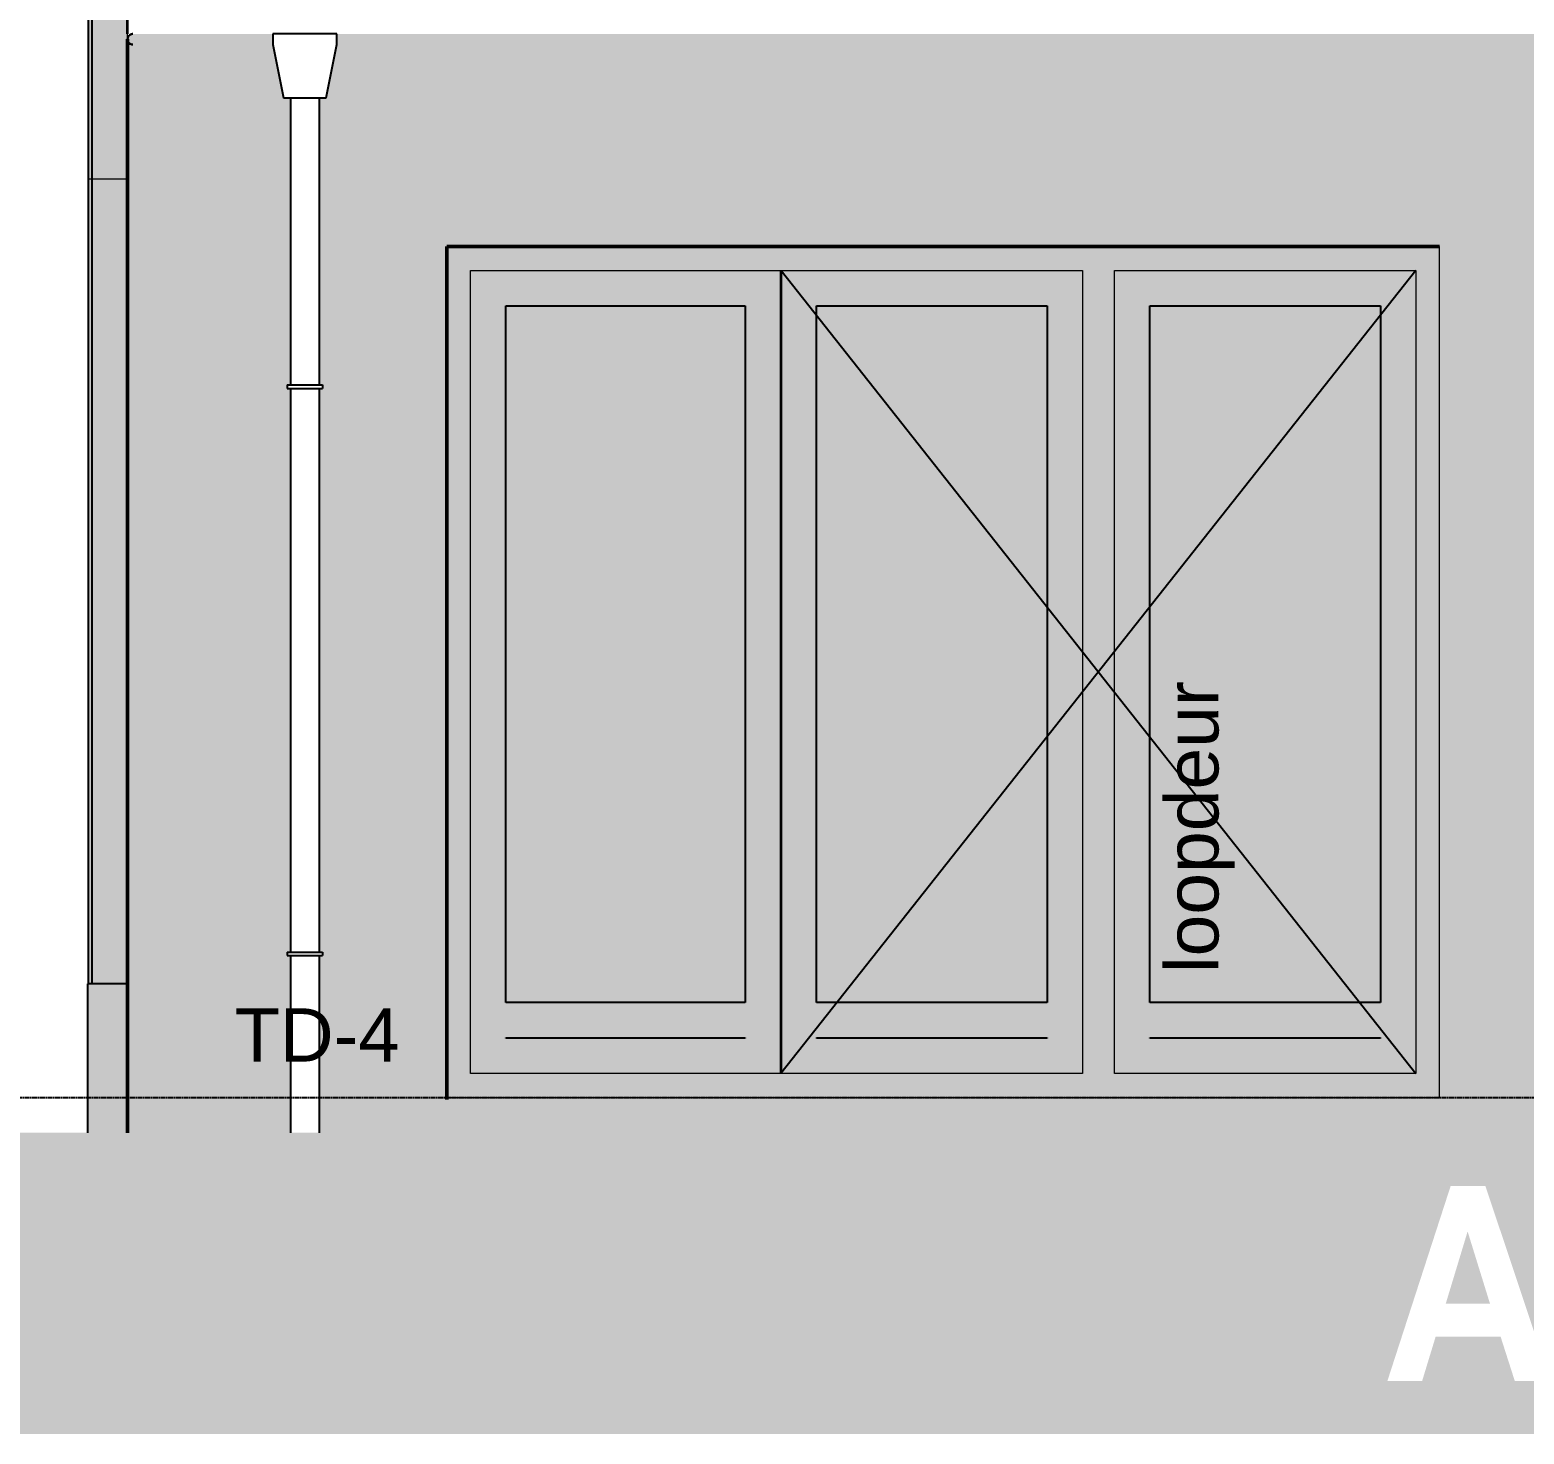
# Model space of a CAD drawing. Header units: millimetres. Extents: x -245 to 49755, y -245 to 41806.
# Drawn here: x 26221 to 28328, y 29037 to 31018 of the extents above; entities that cross this region are included whole.
import ezdxf

# ---------------------------------------------------------------- set-up
doc = ezdxf.new("R2010")
doc.units = ezdxf.units.MM
doc.linetypes.add('PUNKT2_S9', pattern=[1, 0, -1])
doc.linetypes.add('VERDECKT2_S2', pattern=[2.7, 2, -0.7])
doc.layers.add('Standard', color=7, linetype='Continuous', lineweight=25)
doc.styles.add('ARIAL', font='arial.ttf')

msp = doc.modelspace()

# ---------------------------------------------------------------- hatches: boundary and pattern name
at = {"layer": 'Standard', "linetype": 'PUNKT2_S9', "lineweight": 25}
h = msp.add_hatch(color=251, dxfattribs=at)
h.paths.add_polyline_path([(30509.2, 29462.1), (30509.2, 30997.1), (30304.2, 30997.1), (30289.2, 30922.1), (30279.1, 30922.1), (30279.1, 30517.1), (30284.1, 30517.1), (30284.1, 30512.1), (30279.1, 30512.1), (30279.1, 29717.1), (30284.1, 29717.1), (30284.1, 29712.1), (30279.1, 29712.1), (30279.1, 29462.1)])
h.paths.add_polyline_path([(26589.1, 30922.1), (26579.2, 30922.1), (26564.2, 30997.1), (26359.2, 30997.1), (26359.2, 31112.1), (26304.2, 31052.5), (26304.2, 29672.1), (26303.2, 29672.1), (26303.2, 29462.1), (26589.1, 29462.1), (26589.1, 29712.1), (26584.1, 29712.1), (26584.1, 29717.1), (26589.1, 29717.1), (26589.1, 30512.1), (26584.1, 30512.1), (26584.1, 30517.1), (26589.1, 30517.1)])
h.paths.add_polyline_path([(26810.2, 29512.1), (26810.2, 29462.1), (26809.2, 30712.1), (28209.2, 30712.1), (28209.2, 29512.1)], flags=16)
h.paths.add_polyline_path([(26629.1, 29462.1), (30239.1, 29462.1), (30239.1, 29712.1), (30234.1, 29712.1), (30234.1, 29717.1), (30239.1, 29717.1), (30239.1, 30512.1), (30234.1, 30512.1), (30234.1, 30517.1), (30239.1, 30517.1), (30239.1, 30922.1), (30229.2, 30922.1), (30214.2, 30997.1), (26654.2, 30997.1), (26639.2, 30922.1), (26629.1, 30922.1), (26629.1, 30517.1), (26634.1, 30517.1), (26634.1, 30512.1), (26629.1, 30512.1), (26629.1, 29717.1), (26634.1, 29717.1), (26634.1, 29712.1), (26629.1, 29712.1)])
h.paths.add_polyline_path([(28674.2, 29512.1), (28674.2, 30712.1), (30074.2, 30712.1), (30074.2, 29512.1)], flags=16)
for color, points in [(250, [(26359.2, 31005.3), (26564.2, 31005.3), (26564.2, 31005.7), (26359.3, 31005.7)]), (250, [(26359.2, 31005), (26564.2, 31005), (26564.2, 31005.3), (26359.2, 31005.3)]), (250, [(26359.2, 31004.6), (26564.2, 31004.6), (26564.2, 31005), (26359.2, 31005)]), (250, [(26359.2, 31004.2), (26564.2, 31004.2), (26564.2, 31004.6), (26359.2, 31004.6)]), (250, [(26359.2, 31003.8), (26564.2, 31003.8), (26564.2, 31004.2), (26359.2, 31004.2)]), (250, [(26359.3, 31003.4), (26564.2, 31003.4), (26564.2, 31003.8), (26359.2, 31003.8)]), (250, [(26359.3, 31006.1), (26564.2, 31006.1), (26564.2, 31006.5), (26359.4, 31006.5)]), (250, [(26359.3, 31005.7), (26564.2, 31005.7), (26564.2, 31006.1), (26359.3, 31006.1)]), (250, [(26359.3, 31003), (26564.2, 31003), (26564.2, 31003.4), (26359.3, 31003.4)]), (250, [(26359.4, 31002.6), (26564.2, 31002.6), (26564.2, 31003), (26359.3, 31003)]), (250, [(26359.4, 31006.5), (26564.2, 31006.5), (26564.2, 31006.9), (26359.5, 31006.9)]), (250, [(26359.5, 31002.2), (26564.2, 31002.2), (26564.2, 31002.6), (26359.4, 31002.6)]), (250, [(26359.5, 31006.9), (26564.2, 31006.9), (26564.2, 31007.2), (26359.7, 31007.2)]), (250, [(26359.7, 31001.9), (26564.2, 31001.9), (26564.2, 31002.2), (26359.5, 31002.2)]), (250, [(26359.7, 31007.2), (26564.2, 31007.2), (26564.2, 31007.6), (26359.8, 31007.6)]), (250, [(26359.8, 31001.5), (26564.2, 31001.5), (26564.2, 31001.9), (26359.7, 31001.9)]), (250, [(26359.8, 31007.6), (26564.2, 31007.6), (26564.2, 31008), (26360, 31008)]), (250, [(26360, 31001.2), (26564.2, 31001.2), (26564.2, 31001.5), (26359.8, 31001.5)]), (250, [(26360, 31008), (26564.2, 31008), (26564.2, 31008.3), (26360.2, 31008.3)]), (250, [(26360.2, 31000.8), (26564.2, 31000.8), (26564.2, 31001.2), (26360, 31001.2)]), (250, [(26360.2, 31008.3), (26564.2, 31008.3), (26564.2, 31008.6), (26360.4, 31008.6)]), (250, [(26360.4, 31000.5), (26564.2, 31000.5), (26564.2, 31000.8), (26360.2, 31000.8)]), (250, [(26360.4, 31008.6), (26564.2, 31008.6), (26564.2, 31009), (26360.6, 31009)]), (250, [(26360.6, 31000.2), (26564.2, 31000.2), (26564.2, 31000.5), (26360.4, 31000.5)]), (250, [(26360.6, 31009), (26564.2, 31009), (26564.2, 31009.3), (26360.8, 31009.3)]), (250, [(26360.8, 30999.8), (26564.2, 30999.8), (26564.2, 31000.2), (26360.6, 31000.2)]), (250, [(26360.8, 31009.3), (26564.2, 31009.3), (26564.2, 31009.6), (26361.1, 31009.6)]), (250, [(26361.1, 30999.5), (26564.2, 30999.5), (26564.2, 30999.8), (26360.8, 30999.8)]), (250, [(26361.1, 31009.6), (26564.2, 31009.6), (26564.2, 31009.9), (26361.4, 31009.9)]), (250, [(26361.4, 30999.3), (26564.2, 30999.3), (26564.2, 30999.5), (26361.1, 30999.5)]), (250, [(26361.4, 31009.9), (26564.2, 31009.9), (26564.2, 31010.1), (26361.6, 31010.1)]), (250, [(26361.6, 30999), (26564.2, 30999), (26564.2, 30999.3), (26361.4, 30999.3)]), (250, [(26361.6, 31010.1), (26564.2, 31010.1), (26564.2, 31010.4), (26361.9, 31010.4)]), (250, [(26361.9, 30998.7), (26564.2, 30998.7), (26564.2, 30999), (26361.6, 30999)]), (250, [(26361.9, 31010.4), (26564.2, 31010.4), (26564.2, 31010.6), (26362.3, 31010.6)]), (250, [(26362.3, 30998.5), (26564.2, 30998.5), (26564.2, 30998.7), (26361.9, 30998.7)]), (49, [(26362.3, 31010.6), (26564.2, 31010.6), (26564.2, 31010.9), (26362.6, 31010.9)]), (250, [(26362.6, 30998.3), (26564.2, 30998.3), (26564.2, 30998.5), (26362.3, 30998.5)]), (251, [(26362.6, 31010.9), (26564.2, 31010.9), (26564.2, 31011.1), (26362.9, 31011.1)]), (250, [(26362.9, 30998.1), (26564.2, 30998.1), (26564.2, 30998.3), (26362.6, 30998.3)]), (251, [(26362.9, 31011.1), (26564.2, 31011.1), (26564.2, 31011.2), (26363.3, 31011.2)]), (250, [(26363.3, 30997.9), (26564.2, 30997.9), (26564.2, 30998.1), (26362.9, 30998.1)]), (251, [(26363.3, 31011.2), (26564.2, 31011.2), (26564.2, 31011.4), (26363.6, 31011.4)]), (250, [(26363.6, 30997.7), (26564.2, 30997.7), (26564.2, 30997.9), (26363.3, 30997.9)]), (251, [(26363.6, 31011.4), (26564.2, 31011.4), (26564.2, 31011.6), (26364, 31011.6)]), (250, [(26364, 30997.6), (26564.2, 30997.6), (26564.2, 30997.7), (26363.6, 30997.7)]), (251, [(26364, 31011.6), (26564.2, 31011.6), (26564.2, 31011.7), (26364.3, 31011.7)]), (250, [(26364.3, 30997.4), (26564.2, 30997.4), (26564.2, 30997.6), (26364, 30997.6)]), (251, [(26364.3, 31011.7), (26564.2, 31011.7), (26564.2, 31011.8), (26364.7, 31011.8)]), (250, [(26364.7, 30997.3), (26564.2, 30997.3), (26564.2, 30997.4), (26364.3, 30997.4)]), (251, [(26364.7, 31011.8), (26564.2, 31011.8), (26564.2, 31011.9), (26365.1, 31011.9)]), (250, [(26365.1, 30997.2), (26564.2, 30997.2), (26564.2, 30997.3), (26364.7, 30997.3)]), (251, [(26365.1, 31011.9), (26564.2, 31011.9), (26564.2, 31012), (26365.5, 31012)]), (250, [(26365.5, 30997.2), (26564.2, 30997.2), (26564.2, 30997.2), (26365.1, 30997.2)]), (251, [(26365.5, 31012), (26564.2, 31012), (26564.2, 31012), (26365.9, 31012)]), (250, [(26365.9, 30997.1), (26564.2, 30997.1), (26564.2, 30997.2), (26365.5, 30997.2)]), (8, [(26365.9, 31012), (26564.2, 31012), (26366.3, 31012.1)]), (250, [(26366.3, 30997.1), (26564.2, 30997.1), (26365.9, 30997.1)]), (8, [(26366.3, 31012.1), (26564.2, 31012.1), (26366.7, 31012.1)]), (250, [(26366.7, 30997.1), (26564.2, 30997.1), (26366.3, 30997.1)]), (251, [(30214.2, 31012), (26654.2, 31012), (26654.2, 31011.9), (30214.2, 31011.9)]), (251, [(30214.2, 31012), (26654.2, 31012), (26654.2, 31012), (30214.2, 31012)]), (251, [(30214.2, 31011.9), (26654.2, 31011.9), (26654.2, 31011.8), (30214.2, 31011.8)]), (251, [(30214.2, 31011.8), (26654.2, 31011.8), (26654.2, 31011.7), (30214.2, 31011.7)]), (251, [(30214.2, 31011.7), (26654.2, 31011.7), (26654.2, 31011.6), (30214.2, 31011.6)]), (251, [(30214.2, 31011.6), (26654.2, 31011.6), (26654.2, 31011.4), (30214.2, 31011.4)]), (251, [(30214.2, 31011.4), (26654.2, 31011.4), (26654.2, 31011.2), (30214.2, 31011.2)]), (251, [(30214.2, 31011.2), (26654.2, 31011.2), (26654.2, 31011.1), (30214.2, 31011.1)]), (251, [(30214.2, 31011.1), (26654.2, 31011.1), (26654.2, 31010.9), (30214.2, 31010.9)]), (49, [(30214.2, 31010.9), (26654.2, 31010.9), (26654.2, 31010.6), (30214.2, 31010.6)]), (250, [(30214.2, 31010.6), (26654.2, 31010.6), (26654.2, 31010.4), (30214.2, 31010.4)]), (250, [(30214.2, 31010.4), (26654.2, 31010.4), (26654.2, 31010.1), (30214.2, 31010.1)]), (250, [(30214.2, 31010.1), (26654.2, 31010.1), (26654.2, 31009.9), (30214.2, 31009.9)]), (250, [(30214.2, 31009.9), (26654.2, 31009.9), (26654.2, 31009.6), (30214.2, 31009.6)]), (250, [(30214.2, 31009.6), (26654.2, 31009.6), (26654.2, 31009.3), (30214.2, 31009.3)]), (250, [(30214.2, 31009.3), (26654.2, 31009.3), (26654.2, 31009), (30214.2, 31009)]), (250, [(30214.2, 31009), (26654.2, 31009), (26654.2, 31008.6), (30214.2, 31008.6)]), (250, [(30214.2, 31008.6), (26654.2, 31008.6), (26654.2, 31008.3), (30214.2, 31008.3)]), (250, [(30214.2, 31008.3), (26654.2, 31008.3), (26654.2, 31008), (30214.2, 31008)]), (250, [(30214.2, 31008), (26654.2, 31008), (26654.2, 31007.6), (30214.2, 31007.6)]), (250, [(30214.2, 31007.6), (26654.2, 31007.6), (26654.2, 31007.2), (30214.2, 31007.2)]), (250, [(30214.2, 31007.2), (26654.2, 31007.2), (26654.2, 31006.9), (30214.2, 31006.9)]), (250, [(30214.2, 31006.9), (26654.2, 31006.9), (26654.2, 31006.5), (30214.2, 31006.5)]), (250, [(30214.2, 31006.5), (26654.2, 31006.5), (26654.2, 31006.1), (30214.2, 31006.1)]), (250, [(30214.2, 31006.1), (26654.2, 31006.1), (26654.2, 31005.7), (30214.2, 31005.7)]), (250, [(30214.2, 31005.7), (26654.2, 31005.7), (26654.2, 31005.3), (30214.2, 31005.3)]), (250, [(30214.2, 31005.3), (26654.2, 31005.3), (26654.2, 31005), (30214.2, 31005)]), (250, [(30214.2, 31005), (26654.2, 31005), (26654.2, 31004.6), (30214.2, 31004.6)]), (250, [(30214.2, 31004.6), (26654.2, 31004.6), (26654.2, 31004.2), (30214.2, 31004.2)]), (250, [(30214.2, 31004.2), (26654.2, 31004.2), (26654.2, 31003.8), (30214.2, 31003.8)]), (250, [(30214.2, 31003.8), (26654.2, 31003.8), (26654.2, 31003.4), (30214.2, 31003.4)]), (250, [(30214.2, 31003.4), (26654.2, 31003.4), (26654.2, 31003), (30214.2, 31003)]), (250, [(30214.2, 31003), (26654.2, 31003), (26654.2, 31002.6), (30214.2, 31002.6)]), (250, [(30214.2, 31002.6), (26654.2, 31002.6), (26654.2, 31002.2), (30214.2, 31002.2)]), (250, [(30214.2, 31002.2), (26654.2, 31002.2), (26654.2, 31001.9), (30214.2, 31001.9)]), (250, [(30214.2, 31001.9), (26654.2, 31001.9), (26654.2, 31001.5), (30214.2, 31001.5)]), (250, [(30214.2, 31001.5), (26654.2, 31001.5), (26654.2, 31001.2), (30214.2, 31001.2)]), (250, [(30214.2, 31001.2), (26654.2, 31001.2), (26654.2, 31000.8), (30214.2, 31000.8)]), (250, [(30214.2, 31000.8), (26654.2, 31000.8), (26654.2, 31000.5), (30214.2, 31000.5)]), (250, [(30214.2, 31000.5), (26654.2, 31000.5), (26654.2, 31000.2), (30214.2, 31000.2)]), (250, [(30214.2, 31000.2), (26654.2, 31000.2), (26654.2, 30999.8), (30214.2, 30999.8)]), (250, [(30214.2, 30999.8), (26654.2, 30999.8), (26654.2, 30999.5), (30214.2, 30999.5)]), (250, [(30214.2, 30999.5), (26654.2, 30999.5), (26654.2, 30999.3), (30214.2, 30999.3)]), (250, [(30214.2, 30999.3), (26654.2, 30999.3), (26654.2, 30999), (30214.2, 30999)]), (250, [(30214.2, 30999), (26654.2, 30999), (26654.2, 30998.7), (30214.2, 30998.7)]), (250, [(30214.2, 30998.7), (26654.2, 30998.7), (26654.2, 30998.5), (30214.2, 30998.5)]), (250, [(30214.2, 30998.5), (26654.2, 30998.5), (26654.2, 30998.3), (30214.2, 30998.3)]), (250, [(30214.2, 30998.3), (26654.2, 30998.3), (26654.2, 30998.1), (30214.2, 30998.1)]), (250, [(30214.2, 30998.1), (26654.2, 30998.1), (26654.2, 30997.9), (30214.2, 30997.9)]), (250, [(30214.2, 30997.9), (26654.2, 30997.9), (26654.2, 30997.7), (30214.2, 30997.7)]), (250, [(30214.2, 30997.7), (26654.2, 30997.7), (26654.2, 30997.6), (30214.2, 30997.6)]), (250, [(30214.2, 30997.6), (26654.2, 30997.6), (26654.2, 30997.4), (30214.2, 30997.4)]), (250, [(30214.2, 30997.4), (26654.2, 30997.4), (26654.2, 30997.3), (30214.2, 30997.3)]), (250, [(30214.2, 30997.3), (26654.2, 30997.3), (26654.2, 30997.2), (30214.2, 30997.2)]), (250, [(30214.2, 30997.2), (26654.2, 30997.2), (26654.2, 30997.2), (30214.2, 30997.2)]), (250, [(30214.2, 30997.2), (26654.2, 30997.2), (26654.2, 30997.1), (30214.2, 30997.1)])]:
    msp.add_hatch(color=color, dxfattribs=at).paths.add_polyline_path(points)
for color, points in [(250, [(26809.2, 30712.1), (26842.7, 30712.1), (26842.7, 29512.1), (26810.2, 29512.1), (26810.2, 29672.1), (26809.2, 29672.1)]), (250, [(28175.7, 30712.1), (28175.7, 30678.6), (26842.7, 30678.6), (26842.7, 30712.1)]), (250, [(28209.2, 29512.1), (28175.7, 29512.1), (28175.7, 30712.1), (28209.2, 30712.1)]), (250, [(26842.7, 30678.6), (26892.7, 30678.6), (26892.7, 29545.6), (26842.7, 29545.6)]), (250, [(27230.2, 30678.6), (27230.2, 30628.6), (26892.7, 30628.6), (26892.7, 30678.6)]), (250, [(27280.2, 29545.6), (27230.2, 29545.6), (27230.2, 30678.6), (27280.2, 30678.6)]), (251, [(27280.7, 30678.6), (27280.7, 29545.6), (27280.2, 29545.6), (27280.2, 30678.6)]), (250, [(27280.7, 30678.6), (27330.7, 30678.6), (27330.7, 29545.6), (27280.7, 29545.6)]), (250, [(27655.7, 30678.6), (27655.7, 30628.6), (27330.7, 30628.6), (27330.7, 30678.6)]), (250, [(27705.7, 29545.6), (27655.7, 29545.6), (27655.7, 30678.6), (27705.7, 30678.6)]), (250, [(27750.7, 29545.6), (27705.7, 29545.6), (27705.7, 30678.6), (27750.7, 30678.6)]), (250, [(27750.7, 30678.6), (27800.7, 30678.6), (27800.7, 29545.6), (27750.7, 29545.6)]), (250, [(28125.7, 30678.6), (28125.7, 30628.6), (27800.7, 30628.6), (27800.7, 30678.6)]), (250, [(28175.7, 29545.6), (28125.7, 29545.6), (28125.7, 30678.6), (28175.7, 30678.6)]), (254, [(26892.7, 29646.1), (26892.7, 30628.6), (27230.2, 30628.6), (27230.2, 29646.1)]), (254, [(27655.7, 30628.6), (27655.7, 30203.8), (27330.7, 30615.3), (27330.7, 30628.6)]), (254, [(27330.7, 29646.1), (27330.7, 30615.3), (27655.7, 30203.8), (27655.7, 30020.6), (27359.6, 29646.1)]), (254, [(27800.7, 30204.1), (27800.7, 30628.6), (28125.7, 30628.6), (28125.7, 30615.3)]), (254, [(28125.7, 30615.3), (28125.7, 29646.1), (28096.3, 29646.1), (27800.7, 30020.3), (27800.7, 30204.1)]), (254, [(27655.7, 30020.6), (27655.7, 29646.1), (27359.6, 29646.1)]), (254, [(27800.7, 29646.1), (27800.7, 30020.3), (28096.3, 29646.1)]), (250, [(26892.7, 29596.1), (26892.7, 29646.1), (27230.2, 29646.1), (27230.2, 29596.1)]), (250, [(27330.7, 29596.1), (27330.7, 29646.1), (27655.7, 29646.1), (27655.7, 29596.1)]), (250, [(27800.7, 29596.1), (27800.7, 29646.1), (28125.7, 29646.1), (28125.7, 29596.1)]), (251, [(26892.7, 29595.6), (26892.7, 29596.1), (27230.2, 29596.1), (27230.2, 29595.6)]), (250, [(26892.7, 29545.6), (26892.7, 29595.6), (27230.2, 29595.6), (27230.2, 29545.6)]), (251, [(27655.7, 29595.6), (27330.7, 29595.6), (27330.7, 29596.1), (27655.7, 29596.1)]), (250, [(27330.7, 29545.6), (27330.7, 29595.6), (27655.7, 29595.6), (27655.7, 29545.6)]), (251, [(28125.7, 29595.6), (27800.7, 29595.6), (27800.7, 29596.1), (28125.7, 29596.1)]), (250, [(27800.7, 29545.6), (27800.7, 29595.6), (28125.7, 29595.6), (28125.7, 29545.6)]), (250, [(26842.7, 29512.1), (26842.7, 29545.6), (28175.7, 29545.6), (28175.7, 29512.1)])]:
    msp.add_hatch(color=color, dxfattribs=at).paths.add_polyline_path(points, flags=16)
at = {"layer": 'Standard', "linetype": 'PUNKT2_S9', "lineweight": -3}
h = msp.add_hatch(color=0, dxfattribs=at)
h.paths.add_polyline_path([(29369.3, 29271.5), (29383.8, 29274.1), (29391.2, 29278.6), (29396.8, 29285.8), (29400.2, 29294.9), (29401.5, 29306.4), (29399.9, 29319), (29395.2, 29328.7), (29387.9, 29335.9), (29377.9, 29339.6), (29366.6, 29340.4), (29344.1, 29340.5), (29308, 29340.5), (29308, 29270.7), (29342.2, 29270.7)])
h.paths.add_polyline_path([(28217.8, 29220.9), (28280.3, 29220.9), (28248.7, 29322.9)])
h.paths.add_polyline_path([(35759.2, 29462.1), (23959.2, 29462.1), (23959.2, 29037.1), (35759.2, 29037.1)])
h.paths.add_polyline_path([(30544.9, 29158.4), (30544.9, 29112.1), (30383.6, 29112.1), (30383.6, 29384.8), (30429.9, 29384.8), (30429.9, 29158.4)], flags=16)
h.paths.add_polyline_path([(30338.8, 29387.1), (30338.8, 29340.5), (30215.1, 29340.5), (30215.1, 29279.6), (30330.2, 29279.6), (30330.2, 29233.2), (30215.1, 29233.2), (30215.1, 29158.4), (30343.1, 29158.4), (30343.1, 29112.1), (30168.8, 29112.1), (30168.8, 29387.1)], flags=16)
h.paths.add_polyline_path([(29982, 29387.1), (30040, 29183.5), (30096.1, 29387.1), (30145.3, 29387.1), (30063.2, 29112.1), (30013.8, 29112.1), (29931.9, 29387.1)], flags=16)
h.paths.add_polyline_path([(29916.1, 29112.1), (29741.8, 29112.1), (29741.8, 29387.1), (29911.7, 29387.1), (29911.7, 29340.5), (29788, 29340.5), (29788, 29279.6), (29903.1, 29279.6), (29903.1, 29233.2), (29788, 29233.2), (29788, 29158.4), (29916.1, 29158.4)], flags=16)
h.paths.add_polyline_path([(29599.4, 29213.2), (29599.4, 29259.5), (29699.1, 29259.5), (29699.1, 29150), (29681.3, 29134), (29656.9, 29120.1), (29629.2, 29110.5), (29601.1, 29107.4), (29567.5, 29111.9), (29538.4, 29125.4), (29514.9, 29147.5), (29498.2, 29177.1), (29488.1, 29212.4), (29484.8, 29250.5), (29488.5, 29291), (29499.8, 29326.8), (29518.2, 29356.3), (29543.7, 29378.1), (29568.4, 29388.4), (29598.6, 29391.7), (29636.6, 29386.3), (29665.2, 29370.2), (29685, 29344.7), (29696.1, 29310.9), (29650.2, 29300.6), (29643.1, 29318.8), (29631.9, 29332.5), (29616.8, 29341.3), (29598.6, 29344.3), (29571.4, 29338.5), (29550.3, 29321.2), (29537, 29292.5), (29532.4, 29252.8), (29537, 29210), (29550.6, 29179.2), (29571.6, 29161), (29598.1, 29154.8), (29612.6, 29156.5), (29627.2, 29161.6), (29640.8, 29169.3), (29652.4, 29178.3), (29652.4, 29213.2)], flags=16)
h.paths.add_polyline_path([(29261.7, 29387.1), (29359.1, 29387.1), (29390.8, 29385.2), (29412.4, 29379.5), (29427.4, 29369.4), (29439.1, 29353.3), (29446.6, 29333), (29449.1, 29310), (29445.4, 29281.6), (29434, 29258.8), (29415.1, 29242.4), (29388.6, 29233.4), (29402.4, 29222.4), (29413.3, 29210.4), (29424.9, 29192.9), (29439.8, 29165.7), (29467.7, 29112.1), (29412.4, 29112.1), (29378.9, 29171.9), (29364, 29198), (29354.6, 29212.3), (29347.8, 29219.4), (29340.7, 29223.7), (29331.1, 29226.1), (29317.4, 29226.9), (29308, 29226.9), (29308, 29112.1), (29261.7, 29112.1)], flags=16)
h.paths.add_polyline_path([(29209.4, 29233.2), (29094.3, 29233.2), (29094.3, 29158.4), (29222.3, 29158.4), (29222.3, 29112.1), (29048, 29112.1), (29048, 29387.1), (29217.9, 29387.1), (29217.9, 29340.5), (29094.3, 29340.5), (29094.3, 29279.6), (29209.4, 29279.6)], flags=16)
h.paths.add_polyline_path([(28836, 29340.5), (28836, 29387.1), (29018.2, 29387.1), (29018.2, 29340.5), (28950.3, 29340.5), (28950.3, 29112.1), (28904, 29112.1), (28904, 29340.5)], flags=16)
h.paths.add_polyline_path([(28804.6, 29112.1), (28758.3, 29112.1), (28758.3, 29232.3), (28667.7, 29232.3), (28667.7, 29112.1), (28621.4, 29112.1), (28621.4, 29387.1), (28667.7, 29387.1), (28667.7, 29278.8), (28758.3, 29278.8), (28758.3, 29387.1), (28804.6, 29387.1)], flags=16)
h.paths.add_polyline_path([(28444.8, 29116.7), (28411.3, 29144.7), (28389.3, 29189.2), (28381.9, 29247.1), (28389.3, 29308.1), (28411.5, 29353.6), (28445.7, 29382.2), (28489.2, 29391.7), (28527.3, 29384.3), (28557.5, 29361.9), (28571.1, 29340.4), (28580.9, 29311.3), (28535.1, 29298.1), (28528.9, 29317.3), (28518.1, 29331.9), (28503.8, 29341.1), (28486.8, 29344.3), (28463.7, 29338.8), (28445.4, 29322.3), (28433.5, 29293.7), (28429.6, 29251.3), (28433.5, 29206.6), (28445.3, 29177), (28463.2, 29160.3), (28485.9, 29154.8), (28503.1, 29158.4), (28517.6, 29168.9), (28529, 29186.9), (28536.7, 29213.2), (28581.5, 29196.1), (28567.8, 29156.9), (28547.2, 29129.1), (28520, 29112.8), (28486.4, 29107.4)], flags=16)
h.paths.add_polyline_path([(28315.2, 29112.1), (28295.2, 29174.5), (28203.6, 29174.5), (28184.6, 29112.1), (28135.6, 29112.1), (28224.8, 29387.1), (28273.8, 29387.1), (28365.5, 29112.1)], flags=16)

# ---------------------------------------------------------------- linework, layer by layer
at = {"layer": 'Standard', "color": 36, "linetype": 'Continuous', "lineweight": 18}
msp.add_line((26359.2, 30997.1), (26359.2, 31112.1), dxfattribs=at)
msp.add_line((26359.2, 30997.1), (26359.2, 31112.1), dxfattribs=at)
at = {"layer": 'Standard', "color": 7, "linetype": 'Continuous', "lineweight": 35}
msp.add_line((26359.2, 31012.1), (26359.2, 31112.1), dxfattribs=at)
at = {"layer": 'Standard', "color": 26, "linetype": 'Continuous', "lineweight": 25}
msp.add_line((26304.2, 29672.1), (26304.2, 31052.5), dxfattribs=at)
at = {"layer": 'Standard', "color": 96, "linetype": 'Continuous', "lineweight": -3}
for q in [(26309.2, 31052.5), (26308.2, 29672.1)]:
    msp.add_line((26309.2, 29672.1), q, dxfattribs=at)
at = {"layer": 'Standard', "color": 252, "linetype": 'Continuous', "lineweight": -3}
for p, q in [((26359.3, 31005.7), (26359.2, 31005.3)), ((26359.2, 31005.3), (26359.3, 31005.7)), ((26359.2, 31005.3), (26359.2, 31005)), ((26359.2, 31005), (26359.2, 31005.3)), ((26359.2, 31005), (26359.2, 31004.6)), ((26359.2, 31004.6), (26359.2, 31005)), ((26359.2, 31004.6), (26359.2, 31004.2)), ((26359.2, 31004.2), (26359.2, 31004.6)), ((26359.2, 31004.2), (26359.2, 31003.8)), ((26359.2, 31003.8), (26359.2, 31004.2)), ((26359.2, 31003.8), (26359.3, 31003.4)), ((26359.3, 31003.4), (26359.2, 31003.8)), ((26359.4, 31006.5), (26359.3, 31006.1)), ((26359.3, 31006.1), (26359.4, 31006.5)), ((26359.3, 31006.1), (26359.3, 31005.7)), ((26359.3, 31005.7), (26359.3, 31006.1)), ((26359.3, 31003.4), (26359.3, 31003)), ((26359.3, 31003), (26359.3, 31003.4)), ((26359.3, 31003), (26359.4, 31002.6)), ((26359.4, 31002.6), (26359.3, 31003)), ((26359.5, 31006.9), (26359.4, 31006.5)), ((26359.4, 31006.5), (26359.5, 31006.9)), ((26359.4, 31002.6), (26359.5, 31002.2)), ((26359.5, 31002.2), (26359.4, 31002.6)), ((26359.7, 31007.2), (26359.5, 31006.9)), ((26359.5, 31006.9), (26359.7, 31007.2)), ((26359.5, 31002.2), (26359.7, 31001.9)), ((26359.7, 31001.9), (26359.5, 31002.2)), ((26359.8, 31007.6), (26359.7, 31007.2)), ((26359.7, 31007.2), (26359.8, 31007.6)), ((26359.7, 31001.9), (26359.8, 31001.5)), ((26359.8, 31001.5), (26359.7, 31001.9)), ((26360, 31008), (26359.8, 31007.6)), ((26359.8, 31007.6), (26360, 31008)), ((26359.8, 31001.5), (26360, 31001.2)), ((26360, 31001.2), (26359.8, 31001.5)), ((26360.2, 31008.3), (26360, 31008)), ((26360, 31008), (26360.2, 31008.3)), ((26360, 31001.2), (26360.2, 31000.8)), ((26360.2, 31000.8), (26360, 31001.2)), ((26360.4, 31008.6), (26360.2, 31008.3)), ((26360.2, 31008.3), (26360.4, 31008.6)), ((26360.2, 31000.8), (26360.4, 31000.5)), ((26360.4, 31000.5), (26360.2, 31000.8)), ((26360.6, 31009), (26360.4, 31008.6)), ((26360.4, 31008.6), (26360.6, 31009)), ((26360.4, 31000.5), (26360.6, 31000.2)), ((26360.6, 31000.2), (26360.4, 31000.5)), ((26360.8, 31009.3), (26360.6, 31009)), ((26360.6, 31009), (26360.8, 31009.3)), ((26360.6, 31000.2), (26360.8, 30999.8)), ((26360.8, 30999.8), (26360.6, 31000.2)), ((26361.1, 31009.6), (26360.8, 31009.3)), ((26360.8, 31009.3), (26361.1, 31009.6)), ((26360.8, 30999.8), (26361.1, 30999.5)), ((26361.1, 30999.5), (26360.8, 30999.8)), ((26361.4, 31009.9), (26361.1, 31009.6)), ((26361.1, 31009.6), (26361.4, 31009.9)), ((26361.1, 30999.5), (26361.4, 30999.3)), ((26361.4, 30999.3), (26361.1, 30999.5)), ((26361.6, 31010.1), (26361.4, 31009.9)), ((26361.4, 31009.9), (26361.6, 31010.1)), ((26361.4, 30999.3), (26361.6, 30999)), ((26361.6, 30999), (26361.4, 30999.3)), ((26361.9, 31010.4), (26361.6, 31010.1)), ((26361.6, 31010.1), (26361.9, 31010.4)), ((26361.6, 30999), (26361.9, 30998.7)), ((26361.9, 30998.7), (26361.6, 30999)), ((26362.3, 31010.6), (26361.9, 31010.4)), ((26361.9, 31010.4), (26362.3, 31010.6)), ((26361.9, 30998.7), (26362.3, 30998.5)), ((26362.3, 30998.5), (26361.9, 30998.7)), ((26362.6, 31010.9), (26362.3, 31010.6)), ((26362.3, 31010.6), (26362.6, 31010.9)), ((26362.3, 30998.5), (26362.6, 30998.3)), ((26362.6, 30998.3), (26362.3, 30998.5)), ((26362.9, 31011.1), (26362.6, 31010.9)), ((26362.6, 31010.9), (26362.9, 31011.1)), ((26362.6, 30998.3), (26362.9, 30998.1)), ((26362.9, 30998.1), (26362.6, 30998.3)), ((26363.3, 31011.2), (26362.9, 31011.1)), ((26362.9, 31011.1), (26363.3, 31011.2)), ((26362.9, 30998.1), (26363.3, 30997.9)), ((26363.3, 30997.9), (26362.9, 30998.1)), ((26363.6, 31011.4), (26363.3, 31011.2)), ((26363.3, 31011.2), (26363.6, 31011.4)), ((26363.3, 30997.9), (26363.6, 30997.7)), ((26363.6, 30997.7), (26363.3, 30997.9)), ((26364, 31011.6), (26363.6, 31011.4)), ((26363.6, 31011.4), (26364, 31011.6)), ((26363.6, 30997.7), (26364, 30997.6)), ((26364, 30997.6), (26363.6, 30997.7)), ((26364.3, 31011.7), (26364, 31011.6)), ((26364, 31011.6), (26364.3, 31011.7)), ((26364, 30997.6), (26364.3, 30997.4)), ((26364.3, 30997.4), (26364, 30997.6)), ((26364.7, 31011.8), (26364.3, 31011.7)), ((26364.3, 31011.7), (26364.7, 31011.8)), ((26364.3, 30997.4), (26364.7, 30997.3)), ((26364.7, 30997.3), (26364.3, 30997.4)), ((26365.1, 31011.9), (26364.7, 31011.8)), ((26364.7, 31011.8), (26365.1, 31011.9)), ((26364.7, 30997.3), (26365.1, 30997.2)), ((26365.1, 30997.2), (26364.7, 30997.3)), ((26365.5, 31012), (26365.1, 31011.9)), ((26365.1, 31011.9), (26365.5, 31012)), ((26365.1, 30997.2), (26365.5, 30997.2)), ((26365.5, 30997.2), (26365.1, 30997.2)), ((26365.9, 31012), (26365.5, 31012)), ((26365.5, 31012), (26365.9, 31012)), ((26365.5, 30997.2), (26365.9, 30997.1)), ((26365.9, 30997.1), (26365.5, 30997.2)), ((26366.3, 31012.1), (26365.9, 31012)), ((26365.9, 31012), (26366.3, 31012.1)), ((26365.9, 30997.1), (26366.3, 30997.1)), ((26366.3, 30997.1), (26365.9, 30997.1)), ((26366.7, 31012.1), (26366.3, 31012.1)), ((26366.3, 31012.1), (26366.7, 31012.1)), ((26366.3, 30997.1), (26366.7, 30997.1)), ((26366.7, 30997.1), (26366.3, 30997.1))]:
    msp.add_line(p, q, dxfattribs=at)
at = {"layer": 'Standard', "color": 7, "linetype": 'Continuous', "lineweight": 50}
for p, q in [((26359.2, 29462.1), (26359.2, 31004.6)), ((26809.2, 29509.2), (26809.2, 30712.1)), ((26809.2, 30712.1), (28209.2, 30712.1))]:
    msp.add_line(p, q, dxfattribs=at)
at = {"layer": 'Standard', "color": 26, "linetype": 'Continuous', "lineweight": 18}
for p, q in [((26366.7, 30997.1), (26359.2, 30997.1)), ((26359.2, 30997.1), (26359.2, 29462.1)), ((26359.2, 29462.1), (26359.2, 30997.1)), ((26359.2, 30807.1), (26304.2, 30807.1)), ((26304.2, 29672.1), (26304.2, 30807.1)), ((26809.2, 30712.1), (26809.2, 29512.1)), ((28209.2, 30712.1), (26809.2, 30712.1)), ((28209.2, 29512.1), (28209.2, 30712.1)), ((26809.2, 29512.1), (28209.2, 29512.1))]:
    msp.add_line(p, q, dxfattribs=at)
at = {"layer": 'Standard', "color": 7, "linetype": 'Continuous', "lineweight": -3}
for p, q in [((26564.2, 31012.1), (26564.2, 30997.1)), ((26654.2, 31012.1), (26564.2, 31012.1)), ((26564.2, 30997.1), (26579.2, 30922.1)), ((26639.2, 30922.1), (26654.2, 30997.1)), ((26654.2, 30997.1), (26654.2, 31012.1)), ((26579.2, 30922.1), (26639.2, 30922.1)), ((26589.1, 30922.1), (26589.1, 30517.1)), ((26629.1, 30922.1), (26629.1, 30517.1)), ((28175.7, 30678.6), (27280.2, 29545.6)), ((27280.7, 30678.6), (28175.7, 29545.6)), ((26584.1, 30517.1), (26584.1, 30512.1)), ((26584.2, 30517.1), (26584.2, 30517.1)), ((26584.2, 30517.1), (26584.4, 30517.1)), ((26584.2, 30512.1), (26584.2, 30512.1)), ((26584.2, 30512.1), (26584.4, 30512.1)), ((26584.4, 30517.1), (26584.5, 30517.1)), ((26584.4, 30512.1), (26584.5, 30512.1)), ((26584.5, 30517.1), (26584.7, 30517.1)), ((26584.5, 30512.1), (26584.7, 30512.1)), ((26584.7, 30517.1), (26585, 30517.1)), ((26584.7, 30512.1), (26585, 30512.1)), ((26585, 30517.1), (26585.3, 30517.1)), ((26585, 30512.1), (26585.3, 30512.1)), ((26585.3, 30517.1), (26585.7, 30517.1)), ((26585.3, 30512.1), (26585.7, 30512.1)), ((26585.7, 30517.1), (26586, 30517.1)), ((26585.7, 30512.1), (26586, 30512.1)), ((26586, 30517.1), (26586.5, 30517.1)), ((26586, 30512.1), (26586.5, 30512.1)), ((26586.5, 30517.1), (26587, 30517.1)), ((26586.5, 30512.1), (26587, 30512.1)), ((26587, 30517.1), (26587.5, 30517.1)), ((26587, 30512.1), (26587.5, 30512.1)), ((26587.5, 30517.1), (26588.1, 30517.1)), ((26587.5, 30512.1), (26588.1, 30512.1)), ((26588.1, 30517.1), (26588.7, 30517.1)), ((26588.1, 30512.1), (26588.7, 30512.1)), ((26588.7, 30517.1), (26589.3, 30517.1)), ((26588.7, 30512.1), (26589.3, 30512.1)), ((26589.1, 30512.1), (26589.1, 29717.1)), ((26589.3, 30517.1), (26590, 30517.1)), ((26589.3, 30512.1), (26590, 30512.1)), ((26590, 30517.1), (26590.7, 30517.1)), ((26590, 30512.1), (26590.7, 30512.1)), ((26590.7, 30517.1), (26591.5, 30517.1)), ((26590.7, 30512.1), (26591.5, 30512.1)), ((26591.5, 30517.1), (26592.3, 30517.1)), ((26591.5, 30512.1), (26592.3, 30512.1)), ((26592.3, 30517.1), (26593.1, 30517.1)), ((26592.3, 30512.1), (26593.1, 30512.1)), ((26593.1, 30517.1), (26593.9, 30517.1)), ((26593.1, 30512.1), (26593.9, 30512.1)), ((26593.9, 30517.1), (26594.8, 30517.1)), ((26593.9, 30512.1), (26594.8, 30512.1)), ((26594.8, 30517.1), (26595.7, 30517.1)), ((26594.8, 30512.1), (26595.7, 30512.1)), ((26595.7, 30517.1), (26596.6, 30517.1)), ((26595.7, 30512.1), (26596.6, 30512.1)), ((26596.6, 30517.1), (26597.6, 30517.1)), ((26596.6, 30512.1), (26597.6, 30512.1)), ((26597.6, 30517.1), (26598.6, 30517.1)), ((26597.6, 30512.1), (26598.6, 30512.1)), ((26598.6, 30517.1), (26599.6, 30517.1)), ((26598.6, 30512.1), (26599.6, 30512.1)), ((26599.6, 30517.1), (26600.6, 30517.1)), ((26599.6, 30512.1), (26600.6, 30512.1)), ((26600.6, 30517.1), (26601.6, 30517.1)), ((26600.6, 30512.1), (26601.6, 30512.1)), ((26601.6, 30517.1), (26602.7, 30517.1)), ((26601.6, 30512.1), (26602.7, 30512.1)), ((26602.7, 30517.1), (26603.7, 30517.1)), ((26602.7, 30512.1), (26603.7, 30512.1)), ((26603.7, 30517.1), (26604.8, 30517.1)), ((26603.7, 30512.1), (26604.8, 30512.1)), ((26604.8, 30517.1), (26605.9, 30517.1)), ((26604.8, 30512.1), (26605.9, 30512.1)), ((26605.9, 30517.1), (26607, 30517.1)), ((26605.9, 30512.1), (26607, 30512.1)), ((26607, 30517.1), (26608.1, 30517.1)), ((26607, 30512.1), (26608.1, 30512.1)), ((26608.1, 30517.1), (26609.1, 30517.1)), ((26608.1, 30512.1), (26609.1, 30512.1)), ((26609.1, 30517.1), (26610.2, 30517.1)), ((26609.1, 30512.1), (26610.2, 30512.1)), ((26610.2, 30517.1), (26611.3, 30517.1)), ((26610.2, 30512.1), (26611.3, 30512.1)), ((26611.3, 30517.1), (26612.4, 30517.1)), ((26611.3, 30512.1), (26612.4, 30512.1)), ((26612.4, 30517.1), (26613.5, 30517.1)), ((26612.4, 30512.1), (26613.5, 30512.1)), ((26613.5, 30517.1), (26614.6, 30517.1)), ((26613.5, 30512.1), (26614.6, 30512.1)), ((26614.6, 30517.1), (26615.6, 30517.1)), ((26614.6, 30512.1), (26615.6, 30512.1)), ((26615.6, 30517.1), (26616.7, 30517.1)), ((26615.6, 30512.1), (26616.7, 30512.1)), ((26616.7, 30517.1), (26617.7, 30517.1)), ((26616.7, 30512.1), (26617.7, 30512.1)), ((26617.7, 30517.1), (26618.7, 30517.1)), ((26617.7, 30512.1), (26618.7, 30512.1)), ((26618.7, 30517.1), (26619.7, 30517.1)), ((26618.7, 30512.1), (26619.7, 30512.1)), ((26619.7, 30517.1), (26620.7, 30517.1)), ((26619.7, 30512.1), (26620.7, 30512.1)), ((26620.7, 30517.1), (26621.6, 30517.1)), ((26620.7, 30512.1), (26621.6, 30512.1)), ((26621.6, 30517.1), (26622.6, 30517.1)), ((26621.6, 30512.1), (26622.6, 30512.1)), ((26622.6, 30517.1), (26623.5, 30517.1)), ((26622.6, 30512.1), (26623.5, 30512.1)), ((26623.5, 30517.1), (26624.4, 30517.1)), ((26623.5, 30512.1), (26624.4, 30512.1)), ((26624.4, 30517.1), (26625.2, 30517.1)), ((26624.4, 30512.1), (26625.2, 30512.1)), ((26625.2, 30517.1), (26626, 30517.1)), ((26625.2, 30512.1), (26626, 30512.1)), ((26626, 30517.1), (26626.8, 30517.1)), ((26626, 30512.1), (26626.8, 30512.1)), ((26626.8, 30517.1), (26627.6, 30517.1)), ((26626.8, 30512.1), (26627.6, 30512.1)), ((26627.6, 30517.1), (26628.3, 30517.1)), ((26627.6, 30512.1), (26628.3, 30512.1)), ((26628.3, 30517.1), (26629, 30517.1)), ((26628.3, 30512.1), (26629, 30512.1)), ((26629, 30517.1), (26629.6, 30517.1)), ((26629, 30512.1), (26629.6, 30512.1)), ((26629.1, 30512.1), (26629.1, 29717.1)), ((26629.6, 30517.1), (26630.2, 30517.1)), ((26629.6, 30512.1), (26630.2, 30512.1)), ((26630.2, 30517.1), (26630.8, 30517.1)), ((26630.2, 30512.1), (26630.8, 30512.1)), ((26630.8, 30517.1), (26631.3, 30517.1)), ((26630.8, 30512.1), (26631.3, 30512.1)), ((26631.3, 30517.1), (26631.8, 30517.1)), ((26631.3, 30512.1), (26631.8, 30512.1)), ((26631.8, 30517.1), (26632.2, 30517.1)), ((26631.8, 30512.1), (26632.2, 30512.1)), ((26632.2, 30517.1), (26632.6, 30517.1)), ((26632.2, 30512.1), (26632.6, 30512.1)), ((26632.6, 30517.1), (26633, 30517.1)), ((26632.6, 30512.1), (26633, 30512.1)), ((26633, 30517.1), (26633.3, 30517.1)), ((26633, 30512.1), (26633.3, 30512.1)), ((26633.3, 30517.1), (26633.6, 30517.1)), ((26633.3, 30512.1), (26633.6, 30512.1)), ((26633.6, 30517.1), (26633.8, 30517.1)), ((26633.6, 30512.1), (26633.8, 30512.1)), ((26633.8, 30517.1), (26633.9, 30517.1)), ((26633.8, 30512.1), (26633.9, 30512.1)), ((26633.9, 30517.1), (26634, 30517.1)), ((26633.9, 30512.1), (26634, 30512.1)), ((26634, 30517.1), (26634.1, 30517.1)), ((26634, 30512.1), (26634.1, 30512.1)), ((26634.1, 30517.1), (26634.1, 30512.1)), ((26584.1, 29717.1), (26584.1, 29712.1)), ((26584.2, 29717.1), (26584.2, 29717.1)), ((26584.2, 29717.1), (26584.4, 29717.1)), ((26584.2, 29712.1), (26584.2, 29712.1)), ((26584.2, 29712.1), (26584.4, 29712.1)), ((26584.4, 29717.1), (26584.5, 29717.1)), ((26584.4, 29712.1), (26584.5, 29712.1)), ((26584.5, 29717.1), (26584.7, 29717.1)), ((26584.5, 29712.1), (26584.7, 29712.1)), ((26584.7, 29717.1), (26585, 29717.1)), ((26584.7, 29712.1), (26585, 29712.1)), ((26585, 29717.1), (26585.3, 29717.1)), ((26585, 29712.1), (26585.3, 29712.1)), ((26585.3, 29717.1), (26585.7, 29717.1)), ((26585.3, 29712.1), (26585.7, 29712.1)), ((26585.7, 29717.1), (26586, 29717.1)), ((26585.7, 29712.1), (26586, 29712.1)), ((26586, 29717.1), (26586.5, 29717.1)), ((26586, 29712.1), (26586.5, 29712.1)), ((26586.5, 29717.1), (26587, 29717.1)), ((26586.5, 29712.1), (26587, 29712.1)), ((26587, 29717.1), (26587.5, 29717.1)), ((26587, 29712.1), (26587.5, 29712.1)), ((26587.5, 29717.1), (26588.1, 29717.1)), ((26587.5, 29712.1), (26588.1, 29712.1)), ((26588.1, 29717.1), (26588.7, 29717.1)), ((26588.1, 29712.1), (26588.7, 29712.1)), ((26588.7, 29717.1), (26589.3, 29717.1)), ((26588.7, 29712.1), (26589.3, 29712.1)), ((26589.1, 29712.1), (26589.1, 29462.1)), ((26589.3, 29717.1), (26590, 29717.1)), ((26589.3, 29712.1), (26590, 29712.1)), ((26590, 29717.1), (26590.7, 29717.1)), ((26590, 29712.1), (26590.7, 29712.1)), ((26590.7, 29717.1), (26591.5, 29717.1)), ((26590.7, 29712.1), (26591.5, 29712.1)), ((26591.5, 29717.1), (26592.3, 29717.1)), ((26591.5, 29712.1), (26592.3, 29712.1)), ((26592.3, 29717.1), (26593.1, 29717.1)), ((26592.3, 29712.1), (26593.1, 29712.1)), ((26593.1, 29717.1), (26593.9, 29717.1)), ((26593.1, 29712.1), (26593.9, 29712.1)), ((26593.9, 29717.1), (26594.8, 29717.1)), ((26593.9, 29712.1), (26594.8, 29712.1)), ((26594.8, 29717.1), (26595.7, 29717.1)), ((26594.8, 29712.1), (26595.7, 29712.1)), ((26595.7, 29717.1), (26596.6, 29717.1)), ((26595.7, 29712.1), (26596.6, 29712.1)), ((26596.6, 29717.1), (26597.6, 29717.1)), ((26596.6, 29712.1), (26597.6, 29712.1)), ((26597.6, 29717.1), (26598.6, 29717.1)), ((26597.6, 29712.1), (26598.6, 29712.1)), ((26598.6, 29717.1), (26599.6, 29717.1)), ((26598.6, 29712.1), (26599.6, 29712.1)), ((26599.6, 29717.1), (26600.6, 29717.1)), ((26599.6, 29712.1), (26600.6, 29712.1)), ((26600.6, 29717.1), (26601.6, 29717.1)), ((26600.6, 29712.1), (26601.6, 29712.1)), ((26601.6, 29717.1), (26602.7, 29717.1)), ((26601.6, 29712.1), (26602.7, 29712.1)), ((26602.7, 29717.1), (26603.7, 29717.1)), ((26602.7, 29712.1), (26603.7, 29712.1)), ((26603.7, 29717.1), (26604.8, 29717.1)), ((26603.7, 29712.1), (26604.8, 29712.1)), ((26604.8, 29717.1), (26605.9, 29717.1)), ((26604.8, 29712.1), (26605.9, 29712.1)), ((26605.9, 29717.1), (26607, 29717.1)), ((26605.9, 29712.1), (26607, 29712.1)), ((26607, 29717.1), (26608.1, 29717.1)), ((26607, 29712.1), (26608.1, 29712.1)), ((26608.1, 29717.1), (26609.1, 29717.1)), ((26608.1, 29712.1), (26609.1, 29712.1)), ((26609.1, 29717.1), (26610.2, 29717.1)), ((26609.1, 29712.1), (26610.2, 29712.1)), ((26610.2, 29717.1), (26611.3, 29717.1)), ((26610.2, 29712.1), (26611.3, 29712.1)), ((26611.3, 29717.1), (26612.4, 29717.1)), ((26611.3, 29712.1), (26612.4, 29712.1)), ((26612.4, 29717.1), (26613.5, 29717.1)), ((26612.4, 29712.1), (26613.5, 29712.1)), ((26613.5, 29717.1), (26614.6, 29717.1)), ((26613.5, 29712.1), (26614.6, 29712.1)), ((26614.6, 29717.1), (26615.6, 29717.1)), ((26614.6, 29712.1), (26615.6, 29712.1)), ((26615.6, 29717.1), (26616.7, 29717.1)), ((26615.6, 29712.1), (26616.7, 29712.1)), ((26616.7, 29717.1), (26617.7, 29717.1)), ((26616.7, 29712.1), (26617.7, 29712.1)), ((26617.7, 29717.1), (26618.7, 29717.1)), ((26617.7, 29712.1), (26618.7, 29712.1)), ((26618.7, 29717.1), (26619.7, 29717.1)), ((26618.7, 29712.1), (26619.7, 29712.1)), ((26619.7, 29717.1), (26620.7, 29717.1)), ((26619.7, 29712.1), (26620.7, 29712.1)), ((26620.7, 29717.1), (26621.6, 29717.1)), ((26620.7, 29712.1), (26621.6, 29712.1)), ((26621.6, 29717.1), (26622.6, 29717.1)), ((26621.6, 29712.1), (26622.6, 29712.1)), ((26622.6, 29717.1), (26623.5, 29717.1)), ((26622.6, 29712.1), (26623.5, 29712.1)), ((26623.5, 29717.1), (26624.4, 29717.1)), ((26623.5, 29712.1), (26624.4, 29712.1)), ((26624.4, 29717.1), (26625.2, 29717.1)), ((26624.4, 29712.1), (26625.2, 29712.1)), ((26625.2, 29717.1), (26626, 29717.1)), ((26625.2, 29712.1), (26626, 29712.1)), ((26626, 29717.1), (26626.8, 29717.1)), ((26626, 29712.1), (26626.8, 29712.1)), ((26626.8, 29717.1), (26627.6, 29717.1)), ((26626.8, 29712.1), (26627.6, 29712.1)), ((26627.6, 29717.1), (26628.3, 29717.1)), ((26627.6, 29712.1), (26628.3, 29712.1)), ((26628.3, 29717.1), (26629, 29717.1)), ((26628.3, 29712.1), (26629, 29712.1)), ((26629, 29717.1), (26629.6, 29717.1)), ((26629, 29712.1), (26629.6, 29712.1)), ((26629.1, 29712.1), (26629.1, 29462.1)), ((26629.6, 29717.1), (26630.2, 29717.1)), ((26629.6, 29712.1), (26630.2, 29712.1)), ((26630.2, 29717.1), (26630.8, 29717.1)), ((26630.2, 29712.1), (26630.8, 29712.1)), ((26630.8, 29717.1), (26631.3, 29717.1)), ((26630.8, 29712.1), (26631.3, 29712.1)), ((26631.3, 29717.1), (26631.8, 29717.1)), ((26631.3, 29712.1), (26631.8, 29712.1)), ((26631.8, 29717.1), (26632.2, 29717.1)), ((26631.8, 29712.1), (26632.2, 29712.1)), ((26632.2, 29717.1), (26632.6, 29717.1)), ((26632.2, 29712.1), (26632.6, 29712.1)), ((26632.6, 29717.1), (26633, 29717.1)), ((26632.6, 29712.1), (26633, 29712.1)), ((26633, 29717.1), (26633.3, 29717.1)), ((26633, 29712.1), (26633.3, 29712.1)), ((26633.3, 29717.1), (26633.6, 29717.1)), ((26633.3, 29712.1), (26633.6, 29712.1)), ((26633.6, 29717.1), (26633.8, 29717.1)), ((26633.6, 29712.1), (26633.8, 29712.1)), ((26633.8, 29717.1), (26633.9, 29717.1)), ((26633.8, 29712.1), (26633.9, 29712.1)), ((26633.9, 29717.1), (26634, 29717.1)), ((26633.9, 29712.1), (26634, 29712.1)), ((26634, 29717.1), (26634.1, 29717.1)), ((26634, 29712.1), (26634.1, 29712.1)), ((26634.1, 29717.1), (26634.1, 29712.1))]:
    msp.add_line(p, q, dxfattribs=at)
at = {"layer": 'Standard', "color": 51, "linetype": 'Continuous', "lineweight": 18}
for p, q in [((26842.7, 30678.6), (27705.7, 30678.6)), ((26842.7, 29545.6), (26842.7, 30678.6)), ((27705.7, 30678.6), (27705.7, 29545.6)), ((27750.7, 29545.6), (27750.7, 30678.6)), ((27750.7, 30678.6), (28175.7, 30678.6)), ((28175.7, 30678.6), (28175.7, 29545.6)), ((27705.7, 29545.6), (26842.7, 29545.6)), ((28175.7, 29545.6), (27750.7, 29545.6))]:
    msp.add_line(p, q, dxfattribs=at)
at = {"layer": 'Standard', "color": 51, "linetype": 'Continuous', "lineweight": -3}
for p, q in [((27280.2, 29545.6), (27280.2, 30678.6)), ((27280.7, 30678.6), (27280.7, 29545.6)), ((26892.7, 30628.6), (27230.2, 30628.6)), ((26892.7, 29646.1), (26892.7, 30628.6)), ((27230.2, 30628.6), (27230.2, 29646.1)), ((27330.7, 30628.6), (27655.7, 30628.6)), ((27330.7, 29646.1), (27330.7, 30628.6)), ((27655.7, 30628.6), (27655.7, 29646.1)), ((27800.7, 30628.6), (28125.7, 30628.6)), ((27800.7, 29646.1), (27800.7, 30628.6)), ((28125.7, 30628.6), (28125.7, 29646.1)), ((26892.7, 29595.6), (26892.7, 29596.1)), ((27230.2, 29595.6), (26892.7, 29595.6)), ((27230.2, 29596.1), (27230.2, 29595.6)), ((27330.7, 29595.6), (27330.7, 29596.1)), ((27655.7, 29595.6), (27330.7, 29595.6)), ((27655.7, 29596.1), (27655.7, 29595.6)), ((27800.7, 29595.6), (27800.7, 29596.1)), ((28125.7, 29595.6), (27800.7, 29595.6)), ((28125.7, 29596.1), (28125.7, 29595.6))]:
    msp.add_line(p, q, dxfattribs=at)
at = {"layer": 'Standard', "color": 26, "linetype": 'Continuous', "lineweight": -3}
for p, q in [((26303.2, 29462.1), (26303.2, 29672.1)), ((26303.2, 29462.1), (26303.2, 29672.1)), ((26358.2, 29672.1), (26303.2, 29672.1)), ((26359.2, 29672.1), (26358.2, 29672.1)), ((26358.2, 29462.1), (26358.2, 29672.1))]:
    msp.add_line(p, q, dxfattribs=at)
at = {"layer": 'Standard', "color": 255, "linetype": 'Continuous', "lineweight": -3}
for p, q in [((27230.2, 29646.1), (26892.7, 29646.1)), ((27655.7, 29646.1), (27330.7, 29646.1)), ((28125.7, 29646.1), (27800.7, 29646.1)), ((26892.7, 29596.1), (27230.2, 29596.1)), ((27330.7, 29596.1), (27655.7, 29596.1)), ((27800.7, 29596.1), (28125.7, 29596.1))]:
    msp.add_line(p, q, dxfattribs=at)
at = {"layer": 'Standard', "color": 7, "linetype": 'VERDECKT2_S2', "lineweight": -3}
msp.add_line((23959.2, 29512.1), (35759.2, 29512.1), dxfattribs=at)

# ---------------------------------------------------------------- texts
at = {"layer": 'Standard', "color": 7, "linetype": 'Continuous', "lineweight": -3, "insert": (27920, 29687.4), "char_height": 75, "width": 449.007, "attachment_point": 7, "rotation": 90, "style": 'ARIAL'}
msp.add_mtext('\\W1.01;loopdeur', dxfattribs=at)
at = {"layer": 'Standard', "color": 5, "linetype": 'Continuous', "lineweight": 25, "insert": (26510, 29562.6), "char_height": 75, "width": 271.246, "attachment_point": 7, "style": 'ARIAL'}
msp.add_mtext('\\W1.00;TD-4', dxfattribs=at)

doc.saveas('drawing.dxf')
